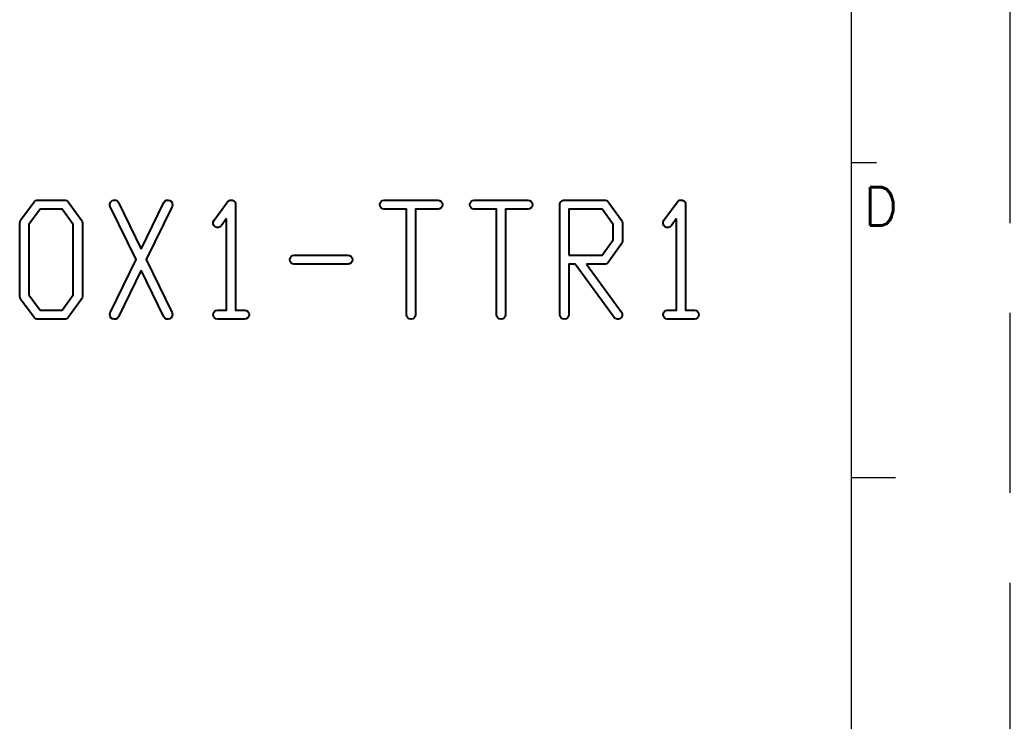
# Model space of a CAD drawing. Extents: x 3712 to 3815, y -392 to -307.
# Drawn here: x 3781.36 to 3797.87, y -380.06 to -368.36 of the extents above; entities that cross this region are included whole.
import ezdxf

# ---------------------------------------------------------------- set-up
doc = ezdxf.new("R2010")
doc.units = 0
doc.linetypes.add('PHANTOM', pattern=[29.5, 9.5, -1.5, 3, -1.5, 3, -1.5, 9.5])
doc.layers.get('0').update_dxf_attribs({"lineweight": 9})
doc.layers.add('0PAPERF', color=2, linetype='PHANTOM', lineweight=9, plot=False)
doc.layers.add('gbr-dxf_layer0', color=7, linetype='Continuous')
doc.styles.add('SIMPLEX', font='simplex.shx')

msp = doc.modelspace()

# ---------------------------------------------------------------- linework, layer by layer
for p, q in [((3795.223, -390.07), (3795.223, -333.979)), ((3795.223, -370.742), (3795.643, -370.742)), ((3795.223, -375.994), (3795.958, -375.994))]:
    msp.add_line(p, q)
at = {"layer": '0PAPERF'}
msp.add_line((3797.871, -391.75), (3797.871, -330.826), dxfattribs=at)
at = {"layer": 'gbr-dxf_layer0', "linetype": 'Continuous'}
for points in [[(3781.361, -372.973), (3781.361, -371.75, -0.159612), (3781.375, -371.705), (3781.598, -371.399, -0.240361), (3781.66, -371.367), (3782.106, -371.367, -0.240361), (3782.168, -371.399), (3782.391, -371.705, -0.159612), (3782.406, -371.75), (3782.406, -372.973, -0.159612), (3782.391, -373.018), (3782.168, -373.324, -0.240361), (3782.106, -373.355), (3781.66, -373.355, -0.240361), (3781.598, -373.324), (3781.375, -373.018, -0.159612)], [(3787.437, -371.52, -1), (3787.437, -371.367), (3788.329, -371.367, -1), (3788.329, -371.52), (3787.959, -371.52), (3787.959, -373.279, -1), (3787.807, -373.279), (3787.807, -371.52)], [(3788.937, -371.52, -1), (3788.937, -371.367), (3789.829, -371.367, -1), (3789.829, -371.52), (3789.459, -371.52), (3789.459, -373.279, -1), (3789.307, -373.279), (3789.307, -371.52)], [(3785.937, -372.437, -1), (3785.937, -372.285), (3786.829, -372.285, -1), (3786.829, -372.437)]]:
    msp.add_lwpolyline(points, format="xyb", close=True, dxfattribs=at)
for points in [[(3782.868, -373.246), (3783.298, -372.361), (3782.868, -371.477, -1), (3783.005, -371.41), (3783.383, -372.187)], [(3783.383, -372.187), (3783.761, -371.41, -1), (3783.898, -371.477), (3783.468, -372.361), (3783.898, -373.246, -1), (3783.761, -373.312), (3783.383, -372.536)], [(3784.598, -371.705), (3784.822, -371.399, -0.726915), (3784.959, -371.444), (3784.959, -373.203), (3785.106, -373.203, -1), (3785.106, -373.355), (3784.66, -373.355, -1), (3784.66, -373.203), (3784.807, -373.203), (3784.807, -371.677)], [(3790.361, -373.279), (3790.361, -371.444, -0.414239), (3790.437, -371.367), (3791.106, -371.367, -0.240361), (3791.168, -371.399), (3791.391, -371.705, -0.159612), (3791.406, -371.75), (3791.406, -372.055, -0.159612), (3791.391, -372.1), (3791.168, -372.406, -0.240361), (3791.106, -372.437), (3790.81, -372.437)], [(3792.098, -371.705), (3792.322, -371.399, -0.726915), (3792.459, -371.444), (3792.459, -373.203), (3792.606, -373.203, -1), (3792.606, -373.355), (3792.16, -373.355, -1), (3792.16, -373.203), (3792.307, -373.203), (3792.307, -371.677)], [(3784.807, -371.677), (3784.722, -371.794, -1), (3784.598, -371.705)], [(3792.307, -371.677), (3792.222, -371.794, -1), (3792.098, -371.705)], [(3790.81, -372.437), (3791.391, -373.234, -1), (3791.268, -373.324), (3790.621, -372.437), (3790.513, -372.437), (3790.513, -373.279, -1), (3790.361, -373.279)], [(3783.383, -372.536), (3783.005, -373.312, -1), (3782.868, -373.246)]]:
    msp.add_lwpolyline(points, format="xyb", dxfattribs=at)
for points in [[(3781.513, -372.948), (3781.699, -373.203), (3782.068, -373.203), (3782.253, -372.948), (3782.253, -371.774), (3782.068, -371.52), (3781.699, -371.52), (3781.513, -371.774)], [(3790.513, -372.285), (3791.068, -372.285), (3791.253, -372.031), (3791.253, -371.774), (3791.068, -371.52), (3790.513, -371.52)]]:
    msp.add_lwpolyline(points, close=True, dxfattribs=at)

# ---------------------------------------------------------------- texts
at = {"style": 'SIMPLEX'}
msp.add_text('D', height=0.639, dxfattribs=at).set_placement((3795.427, -371.793))

doc.saveas('drawing.dxf')
